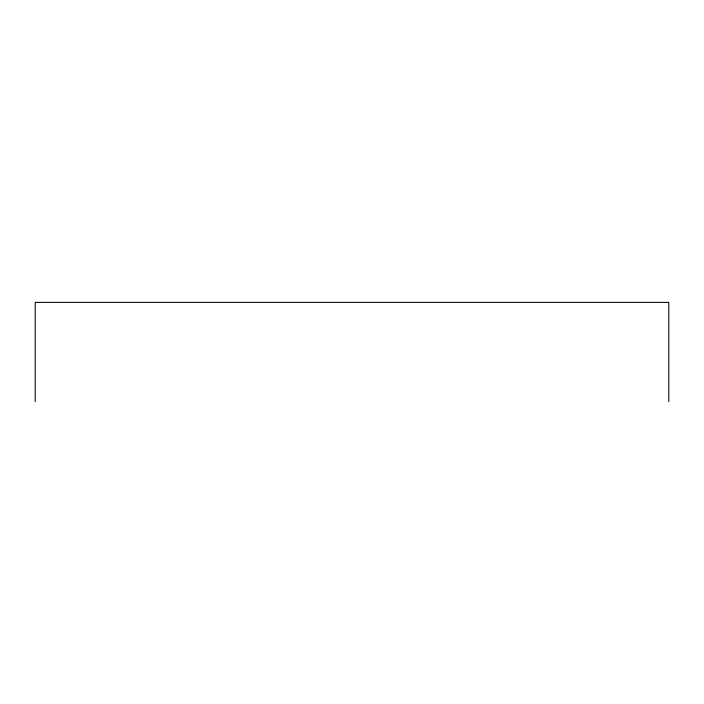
<?xml version="1.0" encoding="UTF-8"?>
<svg xmlns="http://www.w3.org/2000/svg" width="704" height="704" viewBox="0 0 704 704"><rect width="100%" height="100%" fill="white"/><g stroke="black" fill="none" stroke-linecap="round" stroke-linejoin="round"><path stroke-width="1.06" d="M668.8 401.623L668.8 302.377L35.2 302.377L35.2 401.623"/></g></svg>
